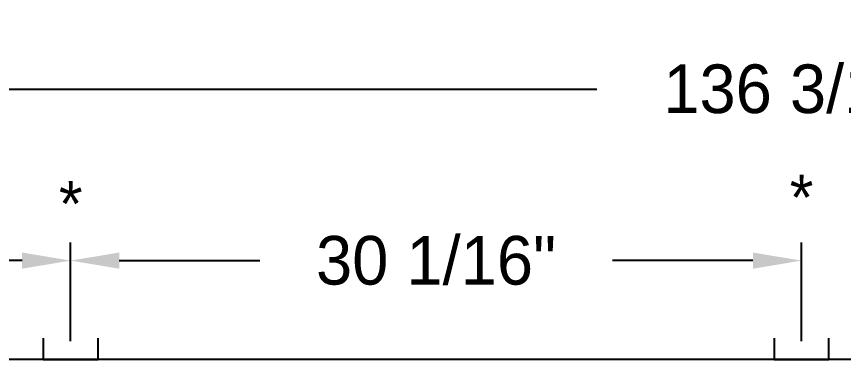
# Model space of a CAD drawing. Extents: x -24 to 296, y -58 to 147.
# Drawn here: x 69.69 to 103.68, y 53.58 to 67.68 of the extents above; entities that cross this region are included whole.
import ezdxf
from ezdxf.enums import TextEntityAlignment as Align

# ---------------------------------------------------------------- set-up
doc = ezdxf.new("R2010")
doc.units = 0
doc.header["$MEASUREMENT"] = 0
doc.layers.get('Defpoints').update_dxf_attribs({"linetype": 'CONTINUOUS'})
doc.layers.add('0 Unit', color=7, linetype='CONTINUOUS')
doc.dimstyles.get("Standard").update_dxf_attribs({"dimtxt": 2, "dimasz": 2, "dimexe": 0.75, "dimexo": 0.75, "dimgap": 0.75, "dimtad": 0, "dimtih": 1, "dimtoh": 1, "dimdec": 4, "dimzin": 0, "dimdsep": 46, "dimlunit": 5, "dimtxsty": 'STANDARD', "dimcen": 0.09, "dimadec": 0, "dimazin": 0, "dimtfac": 1, "dimtdec": 4, "dimtofl": 0, "dimtmove": 0, "dimatfit": 3, "dimfxl": 1, "dimfrac": 2, "dimtolj": 1, "dimtzin": 0, "dimarcsym": 0})

# ---------------------------------------------------------------- blocks, each defined once
blk = doc.blocks.new('*D19')
at = {"layer": '0 Unit', "color": 0, "lineweight": -2}
for p, q in [((33.863, 54.335), (33.863, 65.448)), ((170.051, 54.335), (170.051, 65.448)), ((35.863, 64.698), (93.54, 64.698)), ((168.051, 64.698), (110.374, 64.698))]:
    blk.add_line(p, q, dxfattribs=at)
at = {"layer": '0 Unit', "color": 0}
for points in [[(35.863, 65.031), (35.863, 64.365), (33.863, 64.698)], [(168.051, 65.031), (168.051, 64.365), (170.051, 64.698)]]:
    blk.add_solid(points, dxfattribs=at)
at = {"layer": 'Defpoints', "color": 0}
for p in [(170.051, 64.698), (33.863, 53.585), (170.051, 53.585)]:
    blk.add_point(p, dxfattribs=at)
at = {"layer": '0 Unit', "color": 0, "insert": (101.957, 64.698), "char_height": 2, "attachment_point": 5}
blk.add_mtext('\\A1;136 3/16"', dxfattribs=at)
blk = doc.blocks.new('*D24')
at = {"layer": '0 Unit', "color": 0, "lineweight": -2}
for p, q in [((41.426, 54.335), (41.426, 58.398)), ((71.91, 54.335), (71.91, 58.398)), ((43.426, 57.648), (50.085, 57.648)), ((69.91, 57.648), (63.251, 57.648))]:
    blk.add_line(p, q, dxfattribs=at)
at = {"layer": '0 Unit', "color": 0}
for points in [[(43.426, 57.981), (43.426, 57.314), (41.426, 57.648)], [(69.91, 57.981), (69.91, 57.314), (71.91, 57.648)]]:
    blk.add_solid(points, dxfattribs=at)
at = {"layer": 'Defpoints', "color": 0}
for p in [(71.91, 57.648), (41.426, 53.585), (71.91, 53.585)]:
    blk.add_point(p, dxfattribs=at)
at = {"layer": '0 Unit', "color": 0, "insert": (56.668, 57.648), "char_height": 2, "attachment_point": 5}
blk.add_mtext('\\A1;30 1/2"', dxfattribs=at)
blk = doc.blocks.new('*D25')
at = {"layer": '0 Unit', "color": 0, "lineweight": -2}
for p, q in [((71.91, 54.335), (71.91, 58.398)), ((101.957, 54.335), (101.957, 58.398)), ((73.91, 57.648), (79.684, 57.648)), ((99.957, 57.648), (94.184, 57.648))]:
    blk.add_line(p, q, dxfattribs=at)
at = {"layer": '0 Unit', "color": 0}
for points in [[(73.91, 57.981), (73.91, 57.314), (71.91, 57.648)], [(99.957, 57.981), (99.957, 57.314), (101.957, 57.648)]]:
    blk.add_solid(points, dxfattribs=at)
at = {"layer": 'Defpoints', "color": 0}
for p in [(101.957, 57.648), (71.91, 53.585), (101.957, 53.585)]:
    blk.add_point(p, dxfattribs=at)
at = {"layer": '0 Unit', "color": 0, "insert": (86.934, 57.648), "char_height": 2, "attachment_point": 5}
blk.add_mtext('\\A1;30 1/16"', dxfattribs=at)

msp = doc.modelspace()

# ---------------------------------------------------------------- linework, layer by layer
at = {"layer": '0 Unit'}
for p, q in [((70.78521, 54.45975), (70.78521, 53.58475)), ((73.03521, 53.58475), (73.03521, 54.45975)), ((100.83209, 54.45975), (100.83209, 53.58475)), ((103.08209, 53.58475), (103.08209, 54.45975)), ((170.05084, 53.58475), (33.86334, 53.58475)), ((70.78521, 53.58475), (73.03521, 53.58475)), ((100.83209, 53.58475), (103.08209, 53.58475))]:
    msp.add_line(p, q, dxfattribs=at)

# ---------------------------------------------------------------- texts
for p in [(71.91287, 59.0474), (101.95975, 59.30908)]:
    msp.add_text('*', height=1.87063, dxfattribs=at).set_placement(p, align=Align.CENTER)

# ---------------------------------------------------------------- dimensions: what is measured, and where the dimension line sits
for base, p1, p2, picture, middle in [((170.05084, 64.69804), (33.86334, 53.58475), (170.05084, 53.58475), '*D19', (101.95709, 64.69804)), ((71.91021, 57.64764), (41.42584, 53.58475), (71.91021, 53.58475), '*D24', (56.66803, 57.64764)), ((101.95709, 57.64764), (71.91021, 53.58475), (101.95709, 53.58475), '*D25', (86.93365, 57.64764))]:
    dim = msp.add_linear_dim(base=base, p1=p1, p2=p2, dimstyle='Standard', override={"dimpost": '"'}, dxfattribs=at)
    dim.commit()
    dim.dimension.update_dxf_attribs({"geometry": picture, "text_midpoint": middle})

doc.saveas('drawing.dxf')
